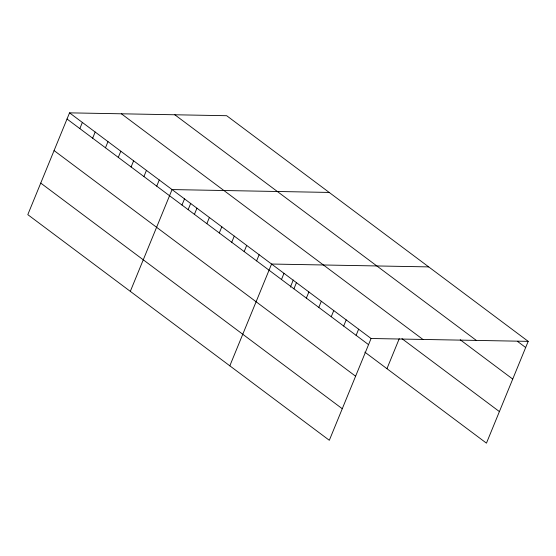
<?xml version="1.0" encoding="UTF-8"?>
<svg xmlns="http://www.w3.org/2000/svg" width="556" height="556" viewBox="0 0 556 556"><rect width="100%" height="100%" fill="white"/><g stroke="black" fill="none" stroke-linecap="round" stroke-linejoin="round"><path stroke-width="0.83" d="M528.2 341.356L226.674 115.711L69.549 112.854L27.8 214.644L329.326 440.289L371.074 338.5L528.2 341.356L486.451 443.146L364.84 352.136M79.835 128.603L82.357 122.445M92.65 138.187L95.173 132.036M105.466 147.778L107.989 141.627M118.282 157.369L120.805 151.218M131.098 166.96L133.621 160.802M143.914 176.551L146.436 170.393M156.729 186.142L159.252 179.984M130.319 291.365L172.068 189.575L329.194 192.432M181.979 205.039L184.502 198.881M188.164 209.605L190.75 203.294M194.419 214.345L196.942 208.194M206.853 223.651L209.383 217.5M219.293 232.964L221.816 226.806M231.734 242.27L234.257 236.112M244.167 251.576L246.69 245.425M256.608 260.889L259.131 254.731M229.823 365.827L271.571 264.037L428.697 266.894M281.482 279.501L284.005 273.344M290.357 287.118L293.269 280.015M293.922 288.807L296.445 282.656M306.356 298.12L308.886 291.963M318.796 307.426L321.319 301.269M331.237 316.732L333.76 310.582M343.671 326.038L346.2 319.888M356.111 335.351L358.634 329.194M386.948 368.684L399.243 338.701M517.386 341.308L525.677 347.514M174.82 114.772L476.346 340.418M460.215 339.772L512.729 379.074M121.396 113.799L422.928 339.445M401.967 338.673L499.399 411.586M69.549 112.854L371.074 338.5M67.019 119.012L368.552 344.657M54.078 150.572L355.604 376.217M40.741 183.084L342.274 408.729"/></g></svg>
